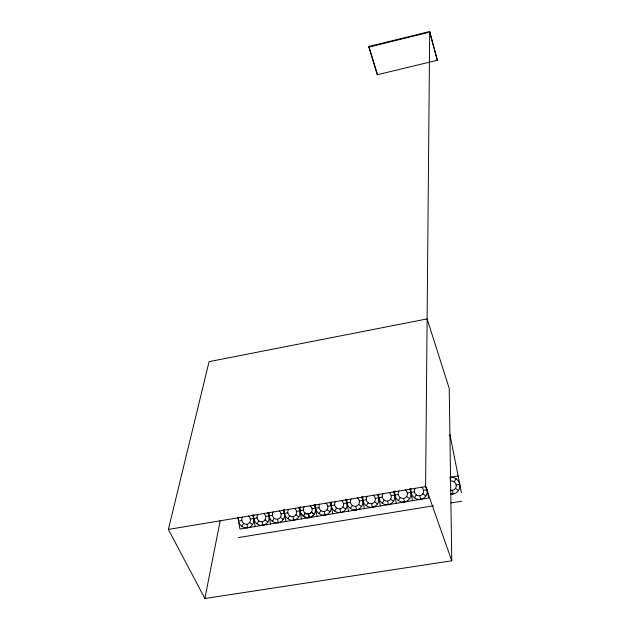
<?xml version="1.0" encoding="UTF-8"?>
<svg xmlns="http://www.w3.org/2000/svg" width="630" height="630" viewBox="0 0 630 630"><rect width="100%" height="100%" fill="white"/><g stroke="black" fill="none" stroke-linecap="round" stroke-linejoin="round"><path stroke-width="0.94" d="M451.765 560.787L449.222 388.419L427.116 318.914L209.066 361.644L168.383 529.428L204.868 598.5L451.765 560.787L425.612 486.604L429.691 31.5L368.928 46.47L368.857 47.124L377.26 74.742L437.338 60.267L429.691 31.5M377.26 74.742L377.323 74.064M300.282 506.559C298.289 512.119 303.377 518.671 309.314 517.639M315.213 512.466L315.488 508.221L314.063 504.937M204.868 598.5L220.256 520.396M315.661 504.646A8.324 7.914 66.3 0 0 320.182 514.332A8.324 7.914 66.3 0 0 330.033 511.765C331.845 508.93 331.805 505.032 329.797 502.315M331.317 502.039A8.348 7.954 65.1 0 0 345.783 509.166C347.595 506.331 347.555 502.417 345.539 499.692M241.77 526.318L243.668 523.42A4.591 4.316 71.2 0 1 242.495 517.049M257.016 523.798L258.93 520.9A4.607 4.339 70.4 0 1 257.741 514.513M272.349 521.27L274.27 518.364A4.615 4.363 69.5 0 1 273.081 511.962M287.768 518.734L289.705 515.812A4.63 4.386 68.5 0 1 288.501 509.387M303.274 516.175L305.219 513.245A4.646 4.41 67.5 0 1 304.007 506.811L304.093 506.796M303.361 516.159L305.306 513.23M318.961 513.592L320.906 510.654A4.662 4.434 66.3 0 1 319.686 504.197M334.64 511.009L336.601 508.063A4.678 4.457 65.1 0 1 335.373 501.582M350.406 508.402L352.383 505.449A4.694 4.481 63.7 0 1 351.138 498.96M366.266 505.788L368.251 502.827A4.709 4.504 62.2 0 1 366.999 496.322M382.213 503.165L384.205 500.188A4.725 4.528 60.6 0 1 382.945 493.66M398.255 500.519L400.255 497.535A4.741 4.552 58.9 0 1 398.987 490.99M414.383 497.858L416.398 494.865A4.756 4.575 57 0 1 415.123 488.305M454.151 481.808L456.191 478.792M309.653 513.734L311.393 512.229A4.646 4.41 67.5 0 0 310.173 505.78L310.259 505.764M310.708 513.088L311.48 512.214L314.378 514.348M309.739 513.718L306.259 513.82M368.857 47.124L429.684 32.146L437.338 60.267M458.112 475.949L449.915 477.32A8.552 8.237 52.9 0 1 459.9 485.391A8.552 8.237 52.9 0 1 451.017 494.046M168.383 529.428L425.612 486.604M238.494 520.994L241.833 520.443M250.362 519.025L257.079 517.915M265.663 516.49L272.412 515.372M281.043 513.938L287.831 512.812M296.51 511.371L303.424 510.221M312.063 508.788L319.016 507.638M327.789 506.181L334.695 505.04M343.515 503.575L350.461 502.417M359.336 500.945L366.321 499.787M375.244 498.306L382.268 497.141M391.238 495.652L398.302 494.479M407.327 492.983L414.43 491.809M423.51 490.298L427.077 489.707A8.521 8.198 55 0 0 427.487 491.132M456.144 484.887L459.758 484.289M450.466 494.432L453.198 493.983L452.474 490.313M238.463 537.571L433.479 505.795M450.946 502.953L461.617 501.212M307.479 514.088L305.219 513.245M455.451 488.408L458.514 490.581M421.533 487.242A4.756 4.575 57 0 1 422.824 493.802L425.849 495.967M405.366 489.927A4.741 4.552 58.9 0 1 406.641 496.479L409.65 498.637M389.293 492.605A4.725 4.528 60.6 0 1 390.561 499.133L393.545 501.291M373.307 495.267A4.709 4.504 62.2 0 1 374.566 501.779L377.535 503.937M358.659 504.417L361.612 506.559M341.61 500.551A4.678 4.457 65.1 0 1 342.846 507.024L345.783 509.166M325.891 503.165A4.662 4.434 66.3 0 1 327.12 509.623L330.033 511.765M311.393 512.229L314.291 514.356L312.921 515.923L309.228 517.655L308.558 514.072L309.314 517.624M294.627 508.371A4.63 4.386 68.5 0 1 295.84 514.797L298.73 516.923M279.177 510.946A4.615 4.363 69.5 0 1 280.382 517.348L283.248 519.474M263.805 513.505A4.607 4.339 70.4 0 1 265.002 519.892L267.852 522.018M248.527 516.049A4.591 4.316 71.2 0 1 249.708 522.42L252.543 524.538M314.149 504.921C316.134 507.638 316.228 511.584 314.291 514.356A8.292 7.875 67.5 0 1 304.495 516.915A8.292 7.875 67.5 0 1 299.998 507.252M368.928 46.47L377.047 73.143M449.899 434.353L461.404 492.628M450.096 478.233L450.631 480.981A4.796 4.615 52.9 0 1 456.23 486.124A4.796 4.615 52.9 0 1 450.056 490.069M419.871 495.7L420.58 499.346M410.161 488.723L412.485 500.677M403.712 498.362L404.413 502M394.057 491.4L396.364 503.323M387.639 501.015L388.34 504.646A8.434 8.08 60.6 0 0 393.341 491.707M378.047 494.07L380.339 505.961M371.661 503.653L372.361 507.276A8.403 8.04 62.2 0 0 377.331 494.369M362.124 496.724L364.4 508.583M355.777 506.276L356.462 509.883A8.371 7.993 63.7 0 0 361.415 497.023M346.209 499.173L348.508 511.198M339.972 508.882L340.657 512.481M330.49 502.126L332.703 513.789M324.261 511.481L324.946 515.064M314.835 504.74L317.032 516.372M299.242 507.197L301.447 518.931M293.021 516.639L293.69 520.207A8.269 7.828 68.5 0 0 298.549 507.497M283.76 509.78L285.949 521.475M277.57 519.191L278.239 522.75A8.245 7.788 69.5 0 0 283.067 510.072M268.364 512.34L270.546 524.01M262.206 521.727L262.868 525.27M253.055 514.891L255.213 526.53M246.928 524.247L247.59 527.783A8.198 7.71 71.2 0 0 252.37 515.183M237.833 517.427L239.975 529.035L428.699 498.007L427.077 489.707A8.489 8.159 57 0 1 418.808 499.44A8.489 8.159 57 0 1 410.957 488.77M247.598 527.783A8.198 7.71 71.2 0 1 238.573 517.482M425.179 485.746A8.489 8.159 57 0 1 426.904 488.99M409.437 489.022A8.458 8.119 58.9 0 1 404.082 502.047A8.458 8.119 58.9 0 1 395.049 490.762M388.356 504.646A8.434 8.08 60.6 0 1 378.827 494.125M293.706 520.207A8.269 7.828 68.5 0 1 284.516 509.827M278.255 522.742A8.245 7.788 69.5 0 1 269.12 512.395M267.679 512.639A8.221 7.749 70.4 0 1 262.883 525.27A8.221 7.749 70.4 0 1 253.803 514.946M372.377 507.268A8.403 8.04 62.2 0 1 362.904 496.779M356.478 509.883A8.371 7.993 63.7 0 1 347.067 499.409M295.84 514.797A4.63 4.386 68.5 0 1 289.705 515.812M422.824 493.802A4.756 4.575 57 0 1 416.406 494.873M406.641 496.479A4.741 4.552 58.9 0 1 400.263 497.542M280.382 517.348A4.615 4.363 69.5 0 1 274.278 518.364M390.561 499.133A4.725 4.528 60.6 0 1 384.213 500.196M249.708 522.42A4.591 4.316 71.2 0 1 243.676 523.428M265.002 519.892A4.607 4.339 70.4 0 1 258.938 520.9M357.415 497.913A4.694 4.481 63.7 0 1 358.659 504.409A4.694 4.481 63.7 0 1 352.383 505.457M327.12 509.623A4.662 4.434 66.3 0 1 320.914 510.654M374.566 501.779A4.709 4.504 62.2 0 1 368.251 502.834M342.846 507.024A4.678 4.457 65.1 0 1 336.609 508.063"/></g></svg>
